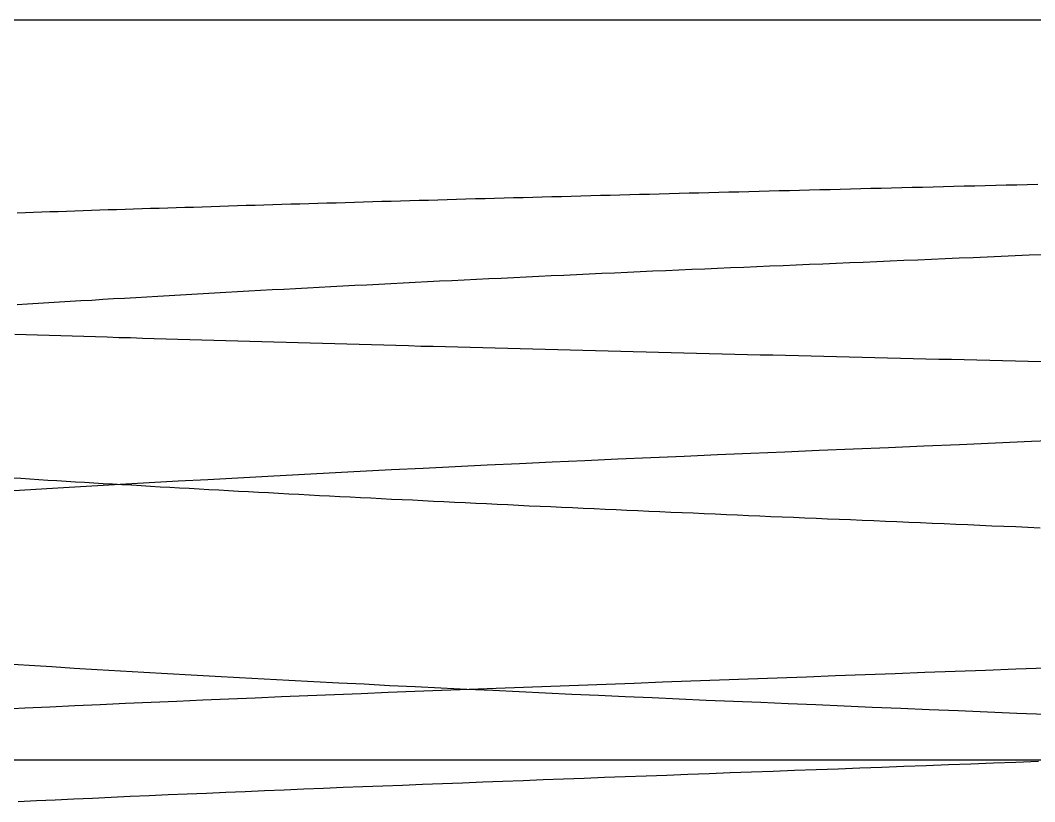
# Model space of a CAD drawing. Header units: millimetres. Extents: x 0 to 36.4, y -3.4 to 62.
# Drawn here: x 30.651 to 31.611, y 59.98 to 60.719 of the extents above; entities that cross this region are included whole.
import ezdxf

# ---------------------------------------------------------------- set-up
doc = ezdxf.new("R2010")
doc.units = ezdxf.units.MM

msp = doc.modelspace()

# ---------------------------------------------------------------- linework, layer by layer
at = {"color": 7, "linetype": 'Continuous'}
for p, q in [((32.7406, 60.7192), (29.9906, 60.7192)), ((31.4851, 60.5606), (31.4753, 60.5604)), ((31.4949, 60.5609), (31.4851, 60.5606)), ((31.5047, 60.5611), (31.4949, 60.5609)), ((31.5145, 60.5614), (31.5047, 60.5611)), ((31.5243, 60.5616), (31.5145, 60.5614)), ((31.5342, 60.5618), (31.5243, 60.5616)), ((31.5441, 60.5621), (31.5342, 60.5618)), ((31.554, 60.5623), (31.5441, 60.5621)), ((31.5639, 60.5626), (31.554, 60.5623)), ((31.5738, 60.5628), (31.5639, 60.5626)), ((31.5837, 60.5631), (31.5738, 60.5628)), ((31.5937, 60.5633), (31.5837, 60.5631)), ((31.6036, 60.5636), (31.5937, 60.5633)), ((31.6136, 60.5638), (31.6036, 60.5636)), ((31.1177, 60.5511), (31.1087, 60.5508)), ((31.1267, 60.5513), (31.1177, 60.5511)), ((31.1358, 60.5516), (31.1267, 60.5513)), ((31.1449, 60.5518), (31.1358, 60.5516)), ((31.154, 60.5521), (31.1449, 60.5518)), ((31.1631, 60.5523), (31.154, 60.5521)), ((31.1723, 60.5525), (31.1631, 60.5523)), ((31.1815, 60.5528), (31.1723, 60.5525)), ((31.1907, 60.553), (31.1815, 60.5528)), ((31.1999, 60.5533), (31.1907, 60.553)), ((31.2091, 60.5535), (31.1999, 60.5533)), ((31.2184, 60.5538), (31.2091, 60.5535)), ((31.2276, 60.554), (31.2184, 60.5538)), ((31.2369, 60.5543), (31.2276, 60.554)), ((31.2462, 60.5545), (31.2369, 60.5543)), ((31.2556, 60.5547), (31.2462, 60.5545)), ((31.2649, 60.555), (31.2556, 60.5547)), ((31.2743, 60.5552), (31.2649, 60.555)), ((31.2837, 60.5555), (31.2743, 60.5552)), ((31.2931, 60.5557), (31.2837, 60.5555)), ((31.3025, 60.556), (31.2931, 60.5557)), ((31.312, 60.5562), (31.3025, 60.556)), ((31.3214, 60.5565), (31.312, 60.5562)), ((31.3309, 60.5567), (31.3214, 60.5565)), ((31.3404, 60.5569), (31.3309, 60.5567)), ((31.3499, 60.5572), (31.3404, 60.5569)), ((31.3595, 60.5574), (31.3499, 60.5572)), ((31.369, 60.5577), (31.3595, 60.5574)), ((31.3786, 60.5579), (31.369, 60.5577)), ((31.3882, 60.5582), (31.3786, 60.5579)), ((31.3978, 60.5584), (31.3882, 60.5582)), ((31.4074, 60.5587), (31.3978, 60.5584)), ((31.4171, 60.5589), (31.4074, 60.5587)), ((31.4267, 60.5591), (31.4171, 60.5589)), ((31.4364, 60.5594), (31.4267, 60.5591)), ((31.4461, 60.5596), (31.4364, 60.5594)), ((31.4558, 60.5599), (31.4461, 60.5596)), ((31.4656, 60.5601), (31.4558, 60.5599)), ((31.4753, 60.5604), (31.4656, 60.5601)), ((30.7906, 60.5415), (30.7824, 60.5412)), ((30.7987, 60.5417), (30.7906, 60.5415)), ((30.8069, 60.542), (30.7987, 60.5417)), ((30.8151, 60.5422), (30.8069, 60.542)), ((30.8233, 60.5425), (30.8151, 60.5422)), ((30.8316, 60.5428), (30.8233, 60.5425)), ((30.8399, 60.543), (30.8316, 60.5428)), ((30.8482, 60.5433), (30.8399, 60.543)), ((30.8565, 60.5435), (30.8482, 60.5433)), ((30.8649, 60.5438), (30.8565, 60.5435)), ((30.8732, 60.544), (30.8649, 60.5438)), ((30.8816, 60.5443), (30.8732, 60.544)), ((30.8901, 60.5446), (30.8816, 60.5443)), ((30.8985, 60.5448), (30.8901, 60.5446)), ((30.907, 60.5451), (30.8985, 60.5448)), ((30.9155, 60.5453), (30.907, 60.5451)), ((30.9241, 60.5456), (30.9155, 60.5453)), ((30.9326, 60.5458), (30.9241, 60.5456)), ((30.9412, 60.5461), (30.9326, 60.5458)), ((30.9498, 60.5463), (30.9412, 60.5461)), ((30.9584, 60.5466), (30.9498, 60.5463)), ((30.9671, 60.5468), (30.9584, 60.5466)), ((30.9758, 60.5471), (30.9671, 60.5468)), ((30.9845, 60.5473), (30.9758, 60.5471)), ((30.9932, 60.5476), (30.9845, 60.5473)), ((31.0019, 60.5478), (30.9932, 60.5476)), ((31.0107, 60.5481), (31.0019, 60.5478)), ((31.0195, 60.5483), (31.0107, 60.5481)), ((31.0283, 60.5486), (31.0195, 60.5483)), ((31.0372, 60.5488), (31.0283, 60.5486)), ((31.046, 60.5491), (31.0372, 60.5488)), ((31.0549, 60.5493), (31.046, 60.5491)), ((31.0638, 60.5496), (31.0549, 60.5493)), ((31.0727, 60.5498), (31.0638, 60.5496)), ((31.0817, 60.5501), (31.0727, 60.5498)), ((31.0907, 60.5503), (31.0817, 60.5501)), ((31.0996, 60.5506), (31.0907, 60.5503)), ((31.1087, 60.5508), (31.0996, 60.5506)), ((30.656, 60.537), (30.6483, 60.5368)), ((30.6637, 60.5373), (30.656, 60.537)), ((30.6714, 60.5376), (30.6637, 60.5373)), ((30.6792, 60.5378), (30.6714, 60.5376)), ((30.687, 60.5381), (30.6792, 60.5378)), ((30.6948, 60.5384), (30.687, 60.5381)), ((30.7026, 60.5386), (30.6948, 60.5384)), ((30.7105, 60.5389), (30.7026, 60.5386)), ((30.7184, 60.5391), (30.7105, 60.5389)), ((30.7263, 60.5394), (30.7184, 60.5391)), ((30.7342, 60.5397), (30.7263, 60.5394)), ((30.7422, 60.5399), (30.7342, 60.5397)), ((30.7502, 60.5402), (30.7422, 60.5399)), ((30.7582, 60.5404), (30.7502, 60.5402)), ((30.7663, 60.5407), (30.7582, 60.5404)), ((30.7743, 60.541), (30.7663, 60.5407)), ((30.7824, 60.5412), (30.7743, 60.541)), ((31.5261, 60.4934), (31.513, 60.4929)), ((31.5392, 60.494), (31.5261, 60.4934)), ((31.5524, 60.4945), (31.5392, 60.494)), ((31.5656, 60.4951), (31.5524, 60.4945)), ((31.5789, 60.4956), (31.5656, 60.4951)), ((31.5922, 60.4962), (31.5789, 60.4956)), ((31.6055, 60.4968), (31.5922, 60.4962)), ((31.6189, 60.4973), (31.6055, 60.4968)), ((31.2985, 60.4838), (31.2862, 60.4833)), ((31.3107, 60.4843), (31.2985, 60.4838)), ((31.323, 60.4849), (31.3107, 60.4843)), ((31.3354, 60.4854), (31.323, 60.4849)), ((31.3477, 60.4859), (31.3354, 60.4854)), ((31.3601, 60.4864), (31.3477, 60.4859)), ((31.3726, 60.487), (31.3601, 60.4864)), ((31.3851, 60.4875), (31.3726, 60.487)), ((31.3977, 60.488), (31.3851, 60.4875)), ((31.4103, 60.4885), (31.3977, 60.488)), ((31.4229, 60.4891), (31.4103, 60.4885)), ((31.4357, 60.4896), (31.4229, 60.4891)), ((31.4484, 60.4901), (31.4357, 60.4896)), ((31.4612, 60.4907), (31.4484, 60.4901)), ((31.4741, 60.4912), (31.4612, 60.4907)), ((31.487, 60.4918), (31.4741, 60.4912)), ((31.5, 60.4923), (31.487, 60.4918)), ((31.513, 60.4929), (31.5, 60.4923)), ((31.0944, 60.4745), (31.0827, 60.4739)), ((31.1061, 60.475), (31.0944, 60.4745)), ((31.1179, 60.4756), (31.1061, 60.475)), ((31.1297, 60.4762), (31.1179, 60.4756)), ((31.1416, 60.4767), (31.1297, 60.4762)), ((31.1534, 60.4773), (31.1416, 60.4767)), ((31.1654, 60.4778), (31.1534, 60.4773)), ((31.1773, 60.4784), (31.1654, 60.4778)), ((31.1893, 60.4789), (31.1773, 60.4784)), ((31.2013, 60.4795), (31.1893, 60.4789)), ((31.2133, 60.48), (31.2013, 60.4795)), ((31.2254, 60.4806), (31.2133, 60.48)), ((31.2375, 60.4811), (31.2254, 60.4806)), ((31.2496, 60.4817), (31.2375, 60.4811)), ((31.2618, 60.4822), (31.2496, 60.4817)), ((31.274, 60.4827), (31.2618, 60.4822)), ((31.2862, 60.4833), (31.274, 60.4827)), ((30.9004, 60.4646), (30.8894, 60.464)), ((30.9115, 60.4652), (30.9004, 60.4646)), ((30.9227, 60.4658), (30.9115, 60.4652)), ((30.9338, 60.4664), (30.9227, 60.4658)), ((30.945, 60.467), (30.9338, 60.4664)), ((30.9563, 60.4675), (30.945, 60.467)), ((30.9676, 60.4681), (30.9563, 60.4675)), ((30.9789, 60.4687), (30.9676, 60.4681)), ((30.9903, 60.4693), (30.9789, 60.4687)), ((31.0017, 60.4699), (30.9903, 60.4693)), ((31.0132, 60.4705), (31.0017, 60.4699)), ((31.0247, 60.471), (31.0132, 60.4705)), ((31.0362, 60.4716), (31.0247, 60.471)), ((31.0478, 60.4722), (31.0362, 60.4716)), ((31.0594, 60.4728), (31.0478, 60.4722)), ((31.071, 60.4733), (31.0594, 60.4728)), ((31.0827, 60.4739), (31.071, 60.4733)), ((30.7291, 60.4549), (30.7188, 60.4542)), ((30.7394, 60.4555), (30.7291, 60.4549)), ((30.7498, 60.4561), (30.7394, 60.4555)), ((30.7603, 60.4567), (30.7498, 60.4561)), ((30.7708, 60.4573), (30.7603, 60.4567)), ((30.7813, 60.4579), (30.7708, 60.4573)), ((30.7919, 60.4585), (30.7813, 60.4579)), ((30.8026, 60.4592), (30.7919, 60.4585)), ((30.8133, 60.4598), (30.8026, 60.4592)), ((30.824, 60.4604), (30.8133, 60.4598)), ((30.8348, 60.461), (30.824, 60.4604)), ((30.8456, 60.4616), (30.8348, 60.461)), ((30.8565, 60.4622), (30.8456, 60.4616)), ((30.8674, 60.4628), (30.8565, 60.4622)), ((30.8784, 60.4634), (30.8674, 60.4628)), ((30.8894, 60.464), (30.8784, 60.4634)), ((30.658, 60.4505), (30.648, 60.4499)), ((30.668, 60.4511), (30.658, 60.4505)), ((30.678, 60.4518), (30.668, 60.4511)), ((30.6881, 60.4524), (30.678, 60.4518)), ((30.6983, 60.453), (30.6881, 60.4524)), ((30.7085, 60.4536), (30.6983, 60.453)), ((30.7188, 60.4542), (30.7085, 60.4536)), ((30.6458, 60.4223), (30.6566, 60.422)), ((30.6566, 60.422), (30.6675, 60.4216)), ((30.6675, 60.4216), (30.6784, 60.4213)), ((30.6784, 60.4213), (30.6893, 60.4209)), ((30.6893, 60.4209), (30.7002, 60.4206)), ((30.7002, 60.4206), (30.7112, 60.4202)), ((30.7112, 60.4202), (30.7223, 60.4199)), ((30.7223, 60.4199), (30.7333, 60.4196)), ((30.7333, 60.4196), (30.7444, 60.4192)), ((30.7444, 60.4192), (30.7555, 60.4189)), ((30.7555, 60.4189), (30.7667, 60.4185)), ((30.7667, 60.4185), (30.7778, 60.4182)), ((30.7778, 60.4182), (30.789, 60.4179)), ((30.789, 60.4179), (30.8002, 60.4175)), ((30.8002, 60.4175), (30.8115, 60.4172)), ((30.8115, 60.4172), (30.8228, 60.4168)), ((30.8228, 60.4168), (30.8341, 60.4165)), ((30.8341, 60.4165), (30.8454, 60.4162)), ((30.8454, 60.4162), (30.8568, 60.4159)), ((30.8568, 60.4159), (30.8682, 60.4155)), ((30.8682, 60.4155), (30.8796, 60.4152)), ((30.8796, 60.4152), (30.891, 60.4149)), ((30.891, 60.4149), (30.9025, 60.4145)), ((30.9025, 60.4145), (30.9139, 60.4142)), ((30.9139, 60.4142), (30.9254, 60.4139)), ((30.9254, 60.4139), (30.937, 60.4136)), ((30.937, 60.4136), (30.9485, 60.4133)), ((30.9485, 60.4133), (30.9601, 60.4129)), ((30.9601, 60.4129), (30.9716, 60.4126)), ((30.9716, 60.4126), (30.9833, 60.4123)), ((30.9833, 60.4123), (30.9949, 60.412)), ((30.9949, 60.412), (31.0065, 60.4117)), ((31.0065, 60.4117), (31.0182, 60.4114)), ((31.0182, 60.4114), (31.0299, 60.411)), ((31.0299, 60.411), (31.0416, 60.4107)), ((31.0416, 60.4107), (31.0533, 60.4104)), ((31.0533, 60.4104), (31.065, 60.4101)), ((31.065, 60.4101), (31.0768, 60.4098)), ((31.0768, 60.4098), (31.0886, 60.4095)), ((31.0886, 60.4095), (31.1004, 60.4092)), ((31.1004, 60.4092), (31.1122, 60.4089)), ((31.1122, 60.4089), (31.124, 60.4086)), ((31.124, 60.4086), (31.1358, 60.4083)), ((31.1358, 60.4083), (31.1477, 60.4079)), ((31.1477, 60.4079), (31.1595, 60.4076)), ((31.1595, 60.4076), (31.1714, 60.4073)), ((31.1714, 60.4073), (31.1833, 60.407)), ((31.1833, 60.407), (31.1952, 60.4067)), ((31.1952, 60.4067), (31.2071, 60.4064)), ((31.2071, 60.4064), (31.2191, 60.4061)), ((31.2191, 60.4061), (31.231, 60.4058)), ((31.231, 60.4058), (31.243, 60.4055)), ((31.243, 60.4055), (31.2549, 60.4052)), ((31.2549, 60.4052), (31.2669, 60.4049)), ((31.2669, 60.4049), (31.2789, 60.4046)), ((31.2789, 60.4046), (31.2909, 60.4043)), ((31.2909, 60.4043), (31.3029, 60.404)), ((31.3029, 60.404), (31.3149, 60.4037)), ((31.3149, 60.4037), (31.3269, 60.4034)), ((31.3269, 60.4034), (31.3389, 60.4031)), ((31.3389, 60.4031), (31.3509, 60.4028)), ((31.3509, 60.4028), (31.363, 60.4025)), ((31.363, 60.4025), (31.375, 60.4022)), ((31.375, 60.4022), (31.3871, 60.4019)), ((31.3871, 60.4019), (31.3991, 60.4016)), ((31.3991, 60.4016), (31.4112, 60.4013)), ((31.4112, 60.4013), (31.4232, 60.401)), ((31.4232, 60.401), (31.4353, 60.4008)), ((31.4353, 60.4008), (31.4474, 60.4005)), ((31.4474, 60.4005), (31.4595, 60.4002)), ((31.4595, 60.4002), (31.4715, 60.3999)), ((31.4715, 60.3999), (31.4836, 60.3996)), ((31.4836, 60.3996), (31.4957, 60.3993)), ((31.4957, 60.3993), (31.5078, 60.399)), ((31.5078, 60.399), (31.5199, 60.3987)), ((31.5199, 60.3987), (31.532, 60.3984)), ((31.532, 60.3984), (31.544, 60.3981)), ((31.544, 60.3981), (31.5561, 60.3978)), ((31.5561, 60.3978), (31.5682, 60.3975)), ((31.5682, 60.3975), (31.5803, 60.3972)), ((31.5803, 60.3972), (31.5924, 60.3969)), ((31.5924, 60.3969), (31.6045, 60.3966)), ((31.6045, 60.3966), (31.6167, 60.3963)), ((31.6424, 60.3219), (31.6078, 60.3205)), ((31.4067, 60.312), (31.3743, 60.3106)), ((31.4394, 60.3134), (31.4067, 60.312)), ((31.4724, 60.3148), (31.4394, 60.3134)), ((31.5058, 60.3162), (31.4724, 60.3148)), ((31.5394, 60.3176), (31.5058, 60.3162)), ((31.5735, 60.319), (31.5394, 60.3176)), ((31.6078, 60.3205), (31.5735, 60.319)), ((31.185, 60.3024), (31.1541, 60.301)), ((31.2162, 60.3038), (31.185, 60.3024)), ((31.2475, 60.3052), (31.2162, 60.3038)), ((31.279, 60.3066), (31.2475, 60.3052)), ((31.3106, 60.3079), (31.279, 60.3066)), ((31.3423, 60.3093), (31.3106, 60.3079)), ((31.3743, 60.3106), (31.3423, 60.3093)), ((30.9727, 60.2922), (30.9433, 60.2907)), ((31.0024, 60.2937), (30.9727, 60.2922)), ((31.0323, 60.2952), (31.0024, 60.2937)), ((31.0624, 60.2966), (31.0323, 60.2952)), ((31.0927, 60.2981), (31.0624, 60.2966)), ((31.1233, 60.2995), (31.0927, 60.2981)), ((31.1541, 60.301), (31.1233, 60.2995)), ((30.6432, 60.2863), (30.6516, 60.2858)), ((30.6516, 60.2858), (30.6601, 60.2853)), ((30.6601, 60.2853), (30.6686, 60.2847)), ((30.6686, 60.2847), (30.6772, 60.2842)), ((30.6772, 60.2842), (30.6858, 60.2837)), ((30.6858, 60.2837), (30.6945, 60.2831)), ((30.6945, 60.2831), (30.7032, 60.2826)), ((30.7032, 60.2826), (30.7119, 60.2821)), ((30.8006, 60.283), (30.773, 60.2814)), ((30.8286, 60.2845), (30.8006, 60.283)), ((30.8568, 60.2861), (30.8286, 60.2845)), ((30.8854, 60.2876), (30.8568, 60.2861)), ((30.9142, 60.2892), (30.8854, 60.2876)), ((30.9433, 60.2907), (30.9142, 60.2892)), ((30.6658, 60.2751), (30.6399, 60.2735)), ((30.692, 60.2767), (30.6658, 60.2751)), ((30.7187, 60.2783), (30.692, 60.2767)), ((30.7119, 60.2821), (30.7207, 60.2816)), ((30.7456, 60.2798), (30.7187, 60.2783)), ((30.7207, 60.2816), (30.7295, 60.281)), ((30.7295, 60.281), (30.7384, 60.2805)), ((30.7384, 60.2805), (30.7473, 60.28)), ((30.773, 60.2814), (30.7456, 60.2798)), ((30.7473, 60.28), (30.7563, 60.2795)), ((30.7563, 60.2795), (30.7653, 60.2789)), ((30.7653, 60.2789), (30.7743, 60.2784)), ((30.7743, 60.2784), (30.7834, 60.2779)), ((30.7834, 60.2779), (30.7926, 60.2774)), ((30.7926, 60.2774), (30.8018, 60.2769)), ((30.8018, 60.2769), (30.811, 60.2764)), ((30.811, 60.2764), (30.8202, 60.2758)), ((30.8202, 60.2758), (30.8295, 60.2753)), ((30.8295, 60.2753), (30.8389, 60.2748)), ((30.8389, 60.2748), (30.8482, 60.2743)), ((30.8482, 60.2743), (30.8576, 60.2738)), ((30.8576, 60.2738), (30.8671, 60.2733)), ((30.8671, 60.2733), (30.8765, 60.2728)), ((30.8765, 60.2728), (30.886, 60.2723)), ((30.886, 60.2723), (30.8955, 60.2717)), ((30.8955, 60.2717), (30.9051, 60.2712)), ((30.9051, 60.2712), (30.9147, 60.2707)), ((30.9147, 60.2707), (30.9243, 60.2702)), ((30.9243, 60.2702), (30.934, 60.2697)), ((30.934, 60.2697), (30.9436, 60.2692)), ((30.9436, 60.2692), (30.9533, 60.2687)), ((30.9533, 60.2687), (30.9631, 60.2682)), ((30.9631, 60.2682), (30.9728, 60.2677)), ((30.9728, 60.2677), (30.9826, 60.2672)), ((30.9826, 60.2672), (30.9924, 60.2667)), ((30.9924, 60.2667), (31.0023, 60.2662)), ((31.0023, 60.2662), (31.0122, 60.2657)), ((31.0122, 60.2657), (31.0221, 60.2653)), ((31.0221, 60.2653), (31.032, 60.2648)), ((31.032, 60.2648), (31.0419, 60.2643)), ((31.0419, 60.2643), (31.0519, 60.2638)), ((31.0519, 60.2638), (31.0619, 60.2633)), ((31.0619, 60.2633), (31.0719, 60.2628)), ((31.0719, 60.2628), (31.082, 60.2623)), ((31.082, 60.2623), (31.0921, 60.2619)), ((31.0921, 60.2619), (31.1022, 60.2614)), ((31.1022, 60.2614), (31.1123, 60.2609)), ((31.1123, 60.2609), (31.1224, 60.2604)), ((31.1224, 60.2604), (31.1326, 60.2599)), ((31.1326, 60.2599), (31.1428, 60.2595)), ((31.1428, 60.2595), (31.153, 60.259)), ((31.153, 60.259), (31.1632, 60.2585)), ((31.1632, 60.2585), (31.1735, 60.2581)), ((31.1735, 60.2581), (31.1837, 60.2576)), ((31.1837, 60.2576), (31.194, 60.2571)), ((31.194, 60.2571), (31.2044, 60.2566)), ((31.2044, 60.2566), (31.2147, 60.2562)), ((31.2147, 60.2562), (31.225, 60.2557)), ((31.225, 60.2557), (31.2354, 60.2553)), ((31.2354, 60.2553), (31.2458, 60.2548)), ((31.2458, 60.2548), (31.2562, 60.2543)), ((31.2562, 60.2543), (31.2666, 60.2539)), ((31.2666, 60.2539), (31.2771, 60.2534)), ((31.2771, 60.2534), (31.2875, 60.253)), ((31.2875, 60.253), (31.298, 60.2525)), ((31.298, 60.2525), (31.3085, 60.2521)), ((31.3085, 60.2521), (31.319, 60.2516)), ((31.319, 60.2516), (31.3295, 60.2512)), ((31.3295, 60.2512), (31.34, 60.2507)), ((31.34, 60.2507), (31.3506, 60.2503)), ((31.3506, 60.2503), (31.3612, 60.2498)), ((31.3612, 60.2498), (31.3718, 60.2494)), ((31.3718, 60.2494), (31.3825, 60.2489)), ((31.3825, 60.2489), (31.3932, 60.2485)), ((31.3932, 60.2485), (31.404, 60.248)), ((31.404, 60.248), (31.4148, 60.2476)), ((31.4148, 60.2476), (31.4256, 60.2471)), ((31.4256, 60.2471), (31.4365, 60.2467)), ((31.4365, 60.2467), (31.4474, 60.2462)), ((31.4474, 60.2462), (31.4584, 60.2458)), ((31.4584, 60.2458), (31.4694, 60.2453)), ((31.4694, 60.2453), (31.4804, 60.2448)), ((31.4804, 60.2448), (31.4915, 60.2444)), ((31.4915, 60.2444), (31.5026, 60.2439)), ((31.5026, 60.2439), (31.5138, 60.2434)), ((31.5138, 60.2434), (31.525, 60.2429)), ((31.525, 60.2429), (31.5362, 60.2425)), ((31.5362, 60.2425), (31.5475, 60.242)), ((31.5475, 60.242), (31.5588, 60.2415)), ((31.5588, 60.2415), (31.5701, 60.241)), ((31.5701, 60.241), (31.5815, 60.2406)), ((31.5815, 60.2406), (31.5929, 60.2401)), ((31.5929, 60.2401), (31.6043, 60.2396)), ((31.6043, 60.2396), (31.6158, 60.2391)), ((30.6386, 60.1102), (30.6596, 60.1089)), ((30.6596, 60.1089), (30.6808, 60.1076)), ((30.6808, 60.1076), (30.7022, 60.1063)), ((30.7022, 60.1063), (30.7239, 60.105)), ((30.7239, 60.105), (30.7458, 60.1037)), ((30.7458, 60.1037), (30.768, 60.1024)), ((30.768, 60.1024), (30.7903, 60.1011)), ((30.7903, 60.1011), (30.8129, 60.0999)), ((30.8129, 60.0999), (30.8356, 60.0986)), ((31.4504, 60.0999), (31.4224, 60.0988)), ((31.4786, 60.1009), (31.4504, 60.0999)), ((31.5069, 60.102), (31.4786, 60.1009)), ((31.5354, 60.103), (31.5069, 60.102)), ((31.5641, 60.1041), (31.5354, 60.103)), ((31.5929, 60.1052), (31.5641, 60.1041)), ((31.6219, 60.1062), (31.5929, 60.1052)), ((30.8356, 60.0986), (30.8586, 60.0973)), ((30.8586, 60.0973), (30.8818, 60.0961)), ((30.8818, 60.0961), (30.9051, 60.0948)), ((30.9051, 60.0948), (30.9287, 60.0936)), ((30.9287, 60.0936), (30.9524, 60.0924)), ((30.9524, 60.0924), (30.9763, 60.0912)), ((30.9763, 60.0912), (31.0003, 60.0899)), ((31.2054, 60.0908), (31.1791, 60.0898)), ((31.2318, 60.0918), (31.2054, 60.0908)), ((31.2585, 60.0928), (31.2318, 60.0918)), ((31.2853, 60.0938), (31.2585, 60.0928)), ((31.3124, 60.0948), (31.2853, 60.0938)), ((31.3396, 60.0958), (31.3124, 60.0948)), ((31.367, 60.0968), (31.3396, 60.0958)), ((31.3947, 60.0978), (31.367, 60.0968)), ((31.4224, 60.0988), (31.3947, 60.0978)), ((30.9484, 60.081), (30.9232, 60.0799)), ((30.9736, 60.082), (30.9484, 60.081)), ((30.999, 60.083), (30.9736, 60.082)), ((31.0244, 60.084), (30.999, 60.083)), ((31.0003, 60.0899), (31.0245, 60.0887)), ((31.05, 60.085), (31.0244, 60.084)), ((31.0245, 60.0887), (31.0489, 60.0875)), ((31.0489, 60.0875), (31.0734, 60.0864)), ((31.0756, 60.086), (31.05, 60.085)), ((31.0734, 60.0864), (31.0981, 60.0852)), ((31.1014, 60.0869), (31.0756, 60.086)), ((31.0981, 60.0852), (31.1229, 60.084)), ((31.1272, 60.0879), (31.1014, 60.0869)), ((31.1229, 60.084), (31.1479, 60.0828)), ((31.1531, 60.0889), (31.1272, 60.0879)), ((31.1479, 60.0828), (31.1729, 60.0817)), ((31.1791, 60.0898), (31.1531, 60.0889)), ((31.1729, 60.0817), (31.1981, 60.0805)), ((30.7266, 60.0715), (30.7027, 60.0704)), ((30.7507, 60.0726), (30.7266, 60.0715)), ((30.775, 60.0737), (30.7507, 60.0726)), ((30.7993, 60.0747), (30.775, 60.0737)), ((30.8239, 60.0758), (30.7993, 60.0747)), ((30.8485, 60.0768), (30.8239, 60.0758)), ((30.8733, 60.0779), (30.8485, 60.0768)), ((30.8982, 60.0789), (30.8733, 60.0779)), ((30.9232, 60.0799), (30.8982, 60.0789)), ((31.1981, 60.0805), (31.2234, 60.0794)), ((31.2234, 60.0794), (31.2489, 60.0783)), ((31.2489, 60.0783), (31.2744, 60.0772)), ((31.2744, 60.0772), (31.3, 60.076)), ((31.3, 60.076), (31.3257, 60.0749)), ((31.3257, 60.0749), (31.3516, 60.0739)), ((31.3516, 60.0739), (31.3776, 60.0728)), ((31.3776, 60.0728), (31.4038, 60.0717)), ((31.4038, 60.0717), (31.4303, 60.0705)), ((30.6553, 60.0683), (30.6318, 60.0672)), ((30.6789, 60.0693), (30.6553, 60.0683)), ((30.7027, 60.0704), (30.6789, 60.0693)), ((31.4303, 60.0705), (31.457, 60.0694)), ((31.457, 60.0694), (31.4839, 60.0683)), ((31.4839, 60.0683), (31.511, 60.0671)), ((31.511, 60.0671), (31.5384, 60.066)), ((31.5384, 60.066), (31.5659, 60.0648)), ((31.5659, 60.0648), (31.5937, 60.0637)), ((31.5937, 60.0637), (31.6216, 60.0625)), ((32.7406, 60.0192), (30.4106, 60.0192)), ((31.508, 60.0138), (31.487, 60.013)), ((31.5291, 60.0146), (31.508, 60.0138)), ((31.5503, 60.0154), (31.5291, 60.0146)), ((31.5716, 60.0162), (31.5503, 60.0154)), ((31.5929, 60.017), (31.5716, 60.0162)), ((31.6144, 60.0178), (31.5929, 60.017)), ((31.243, 60.004), (31.2233, 60.0033)), ((31.2628, 60.0047), (31.243, 60.004)), ((31.2826, 60.0055), (31.2628, 60.0047)), ((31.3026, 60.0062), (31.2826, 60.0055)), ((31.3227, 60.007), (31.3026, 60.0062)), ((31.3429, 60.0077), (31.3227, 60.007)), ((31.3632, 60.0085), (31.3429, 60.0077)), ((31.3836, 60.0092), (31.3632, 60.0085)), ((31.4041, 60.01), (31.3836, 60.0092)), ((31.4247, 60.0107), (31.4041, 60.01)), ((31.4454, 60.0115), (31.4247, 60.0107)), ((31.4662, 60.0123), (31.4454, 60.0115)), ((31.487, 60.013), (31.4662, 60.0123)), ((30.9939, 59.9946), (30.9751, 59.9938)), ((31.0127, 59.9953), (30.9939, 59.9946)), ((31.0316, 59.9961), (31.0127, 59.9953)), ((31.0505, 59.9968), (31.0316, 59.9961)), ((31.0695, 59.9975), (31.0505, 59.9968)), ((31.0885, 59.9983), (31.0695, 59.9975)), ((31.1075, 59.999), (31.0885, 59.9983)), ((31.1267, 59.9997), (31.1075, 59.999)), ((31.1458, 60.0004), (31.1267, 59.9997)), ((31.165, 60.0011), (31.1458, 60.0004)), ((31.1844, 60.0018), (31.165, 60.0011)), ((31.2038, 60.0026), (31.1844, 60.0018)), ((31.2233, 60.0033), (31.2038, 60.0026)), ((30.773, 59.9854), (30.755, 59.9846)), ((30.791, 59.9862), (30.773, 59.9854)), ((30.8091, 59.9869), (30.791, 59.9862)), ((30.8273, 59.9877), (30.8091, 59.9869)), ((30.8455, 59.9885), (30.8273, 59.9877)), ((30.8638, 59.9893), (30.8455, 59.9885)), ((30.8822, 59.99), (30.8638, 59.9893)), ((30.9007, 59.9908), (30.8822, 59.99)), ((30.9192, 59.9916), (30.9007, 59.9908)), ((30.9378, 59.9923), (30.9192, 59.9916)), ((30.9564, 59.9931), (30.9378, 59.9923)), ((30.9751, 59.9938), (30.9564, 59.9931)), ((30.6665, 59.9806), (30.6491, 59.9798)), ((30.6841, 59.9814), (30.6665, 59.9806)), ((30.7017, 59.9822), (30.6841, 59.9814)), ((30.7194, 59.983), (30.7017, 59.9822)), ((30.7372, 59.9838), (30.7194, 59.983)), ((30.755, 59.9846), (30.7372, 59.9838))]:
    msp.add_line(p, q, dxfattribs=at)

doc.saveas('drawing.dxf')
